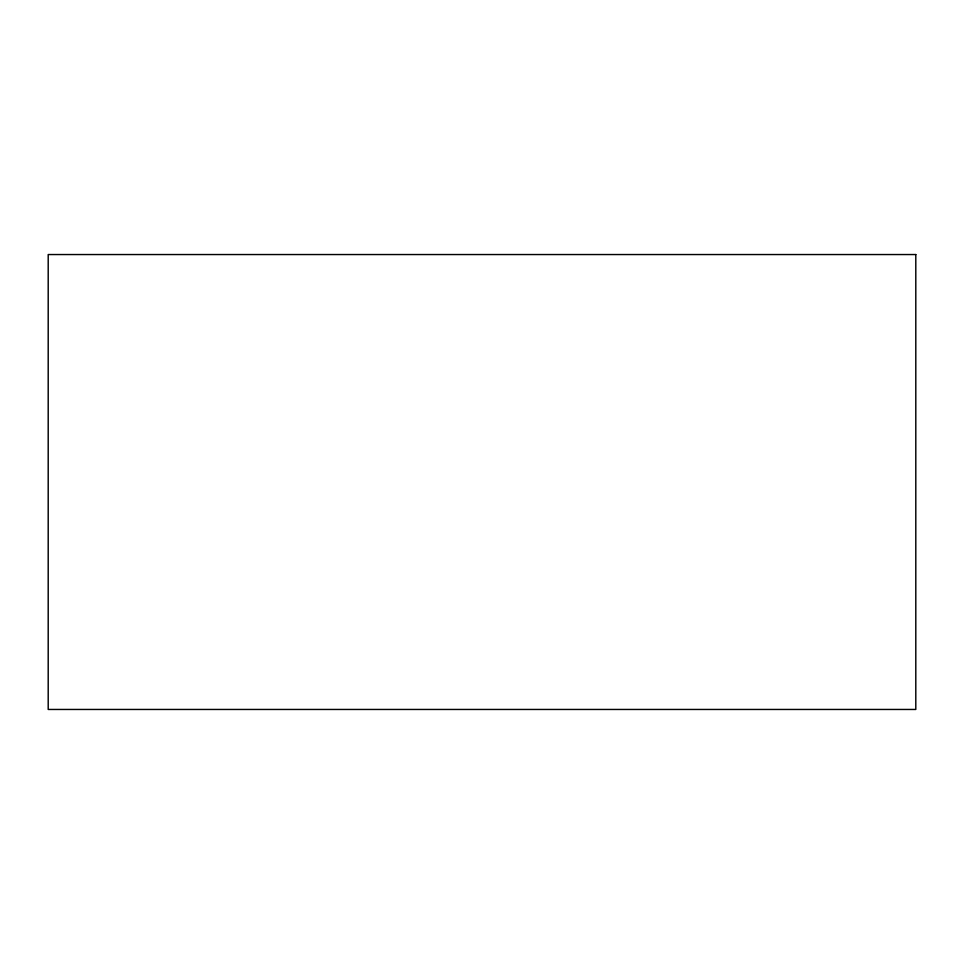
<?xml version="1.0" encoding="UTF-8"?>
<svg xmlns="http://www.w3.org/2000/svg" width="964" height="964" viewBox="0 0 964 964"><rect width="100%" height="100%" fill="white"/><g stroke="black" fill="none" stroke-linecap="round" stroke-linejoin="round"><path stroke-width="1.45" d="M915.8 254.544L48.2 254.544L48.2 709.456L915.8 709.456L915.8 254.544"/></g></svg>
